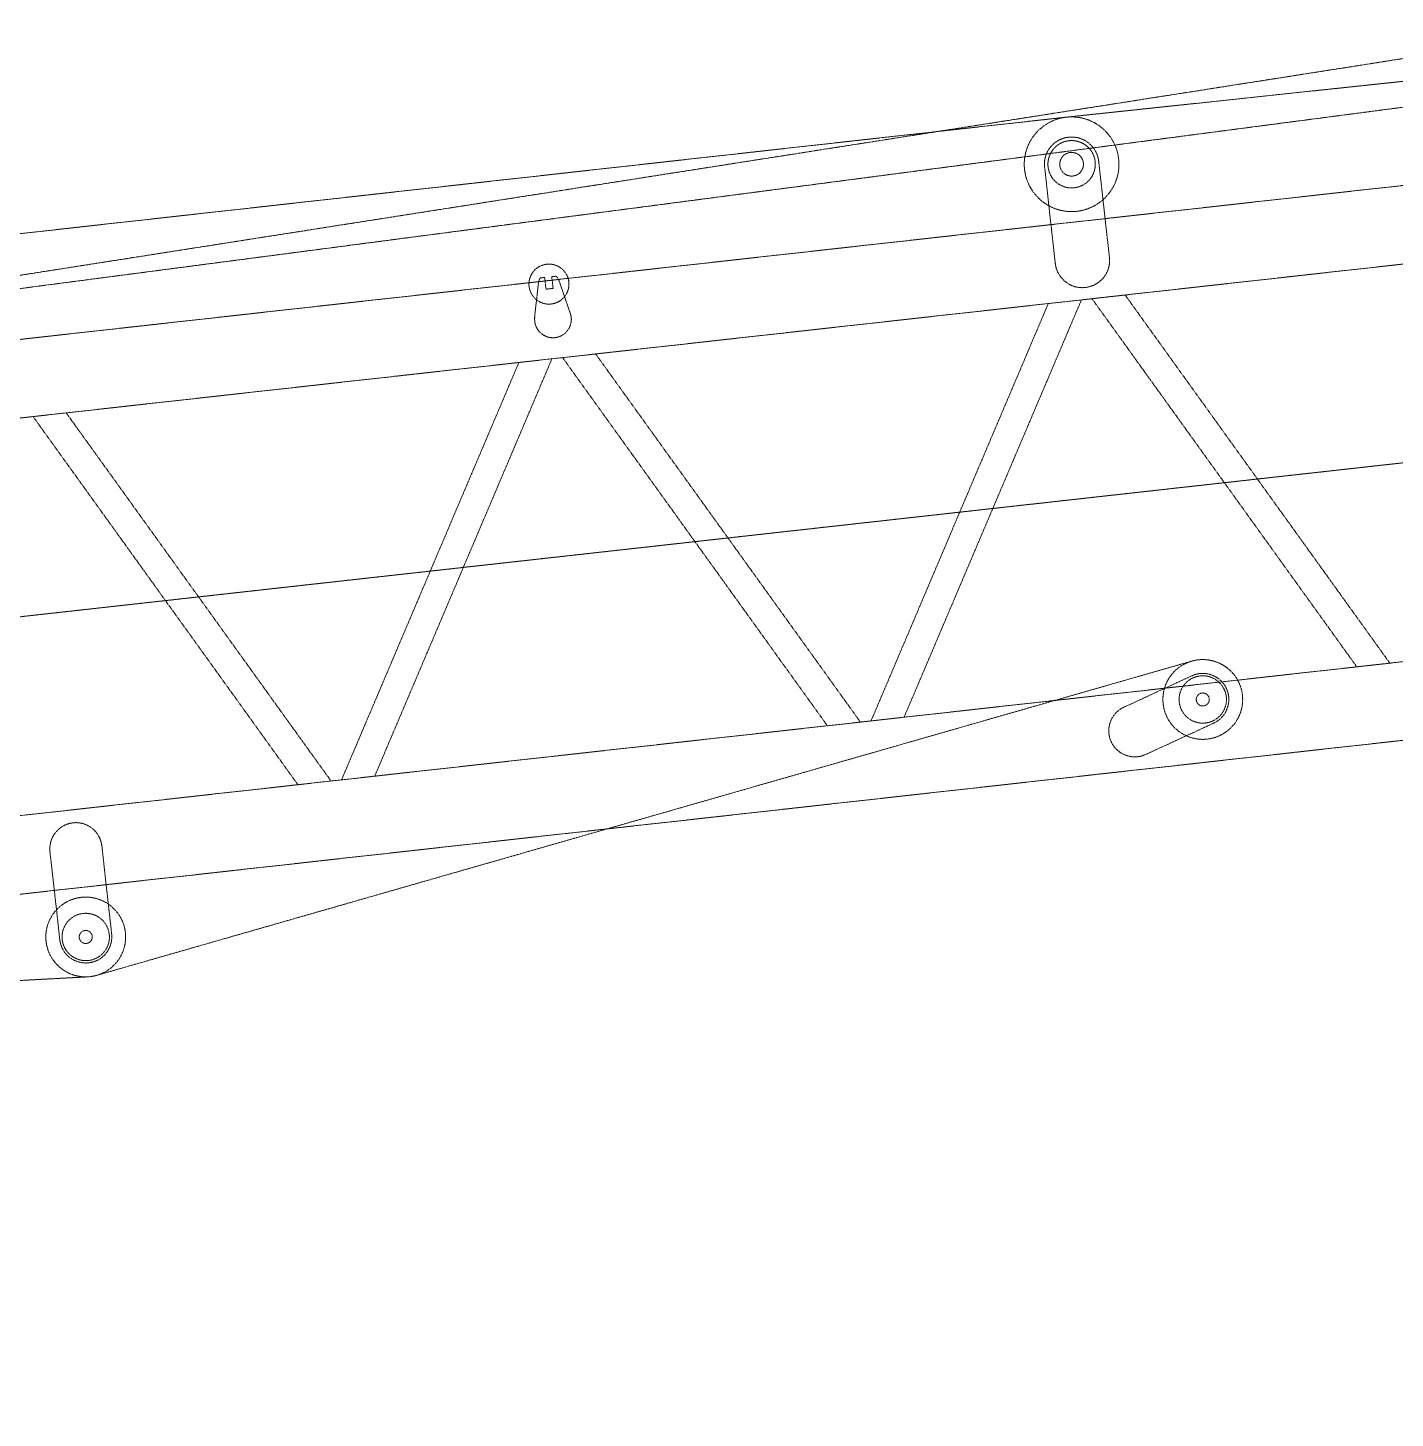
# Model space of a CAD drawing. Extents: x -77424 to 170509, y -26698 to 150000.
# Drawn here: x 70726 to 82277, y 30732 to 42481 of the extents above; entities that cross this region are included whole.
import ezdxf

# ---------------------------------------------------------------- set-up
doc = ezdxf.new("R2010")
doc.units = 0
doc.header["$LTSCALE"] = 3.5
doc.header["$MEASUREMENT"] = 0
doc.linetypes.add('CENTER', pattern=[2, 1.25, -0.25, 0.25, -0.25])
doc.linetypes.add('PHANTOM', pattern=[2.5, 1.25, -0.25, 0.25, -0.25, 0.25, -0.25])
doc.layers.add('_REFERENCE', color=253, linetype='CONTINUOUS')
doc.layers.add('CENTRELINES', color=1, linetype='CENTER', lineweight=5)

# ---------------------------------------------------------------- blocks, each defined once
blk = doc.blocks.new('ZPMC MAIN CRANE STOWED POSITION')
at = {"layer": '_REFERENCE', "linetype": 'PHANTOM', "lineweight": 15, "ltscale": 3}
for p, q in [((65479, 24921), (82682, 26753)), ((38741, 21125), (80674, 26625)), ((47200, 22105), (72569, 26082)), ((16363, 18558), (78615, 25490)), ((43115, 22430), (65477, 24921)), ((16469, 17905), (78688, 24834)), ((65383, 23685), (65293, 24498)), ((65840, 23736), (65750, 24549)), ((60985, 23229), (61017, 23520)), ((61033, 23562), (61070, 23567)), ((61081, 23467), (61070, 23567)), ((61129, 23573), (61166, 23577)), ((61141, 23474), (61129, 23573)), ((61286, 23262), (61191, 23539)), ((61081, 23467), (61141, 23474)), ((65693, 23387), (67930, 20276)), ((65973, 23418), (68209, 20307)), ((65324, 23346), (63827, 19819)), ((65604, 23377), (64106, 19850)), ((61500, 22920), (63737, 19809)), ((60852, 22848), (59354, 19321)), ((61131, 22879), (59634, 19352)), ((61221, 22889), (63458, 19778)), ((56748, 22391), (58985, 19280)), ((57028, 22422), (59265, 19311)), ((16839, 14586), (79057, 21515)), ((16879, 13926), (79131, 20859)), ((57286, 17669), (66536, 20324)), ((65962, 19934), (66537, 20200)), ((66147, 19535), (66721, 19800)), ((56891, 18714), (56974, 17969)), ((57329, 18763), (57412, 18018)), ((57211, 17656), (43747, 16935))]:
    blk.add_line(p, q, dxfattribs=at)
for centre, radius in [((65521, 24523), 400), ((65521, 24523), 200), ((65521, 24523), 100), ((61106, 23510), 169), ((66629, 20000), 337), ((66629, 20000), 200), ((66629, 20000), 55), ((57193, 17993), 337), ((57193, 17993), 200), ((57193, 17993), 55)]:
    blk.add_circle(centre, radius, dxfattribs=at)
for centre, radius, start, end in [((65521, 24523), 230, 6.3544, 186.3544), ((65612, 23710), 230, 186.3544, 6.3544), ((61106, 23510), 90, 144.544, 173.841), ((61106, 23510), 90, 18.8677, 48.1647), ((61140, 23212), 155, 173.841, 18.8677), ((66629, 20000), 220, 294.7893, 114.7893), ((66055, 19735), 220, 114.7893, 294.7893), ((57110, 18739), 220, 6.3544, 186.3544), ((57193, 17993), 220, 186.3544, 6.3544)]:
    blk.add_arc(centre, radius, start, end, dxfattribs=at)
at = {"layer": 'CENTRELINES'}
blk.add_line((80498, 23356), (5295, 14981), dxfattribs=at)

msp = doc.modelspace()

# ---------------------------------------------------------------- block references
at = {"layer": '_REFERENCE'}
msp.add_blockref('ZPMC MAIN CRANE STOWED POSITION', (14022.6, 16805.4), dxfattribs=at)

doc.saveas('drawing.dxf')
